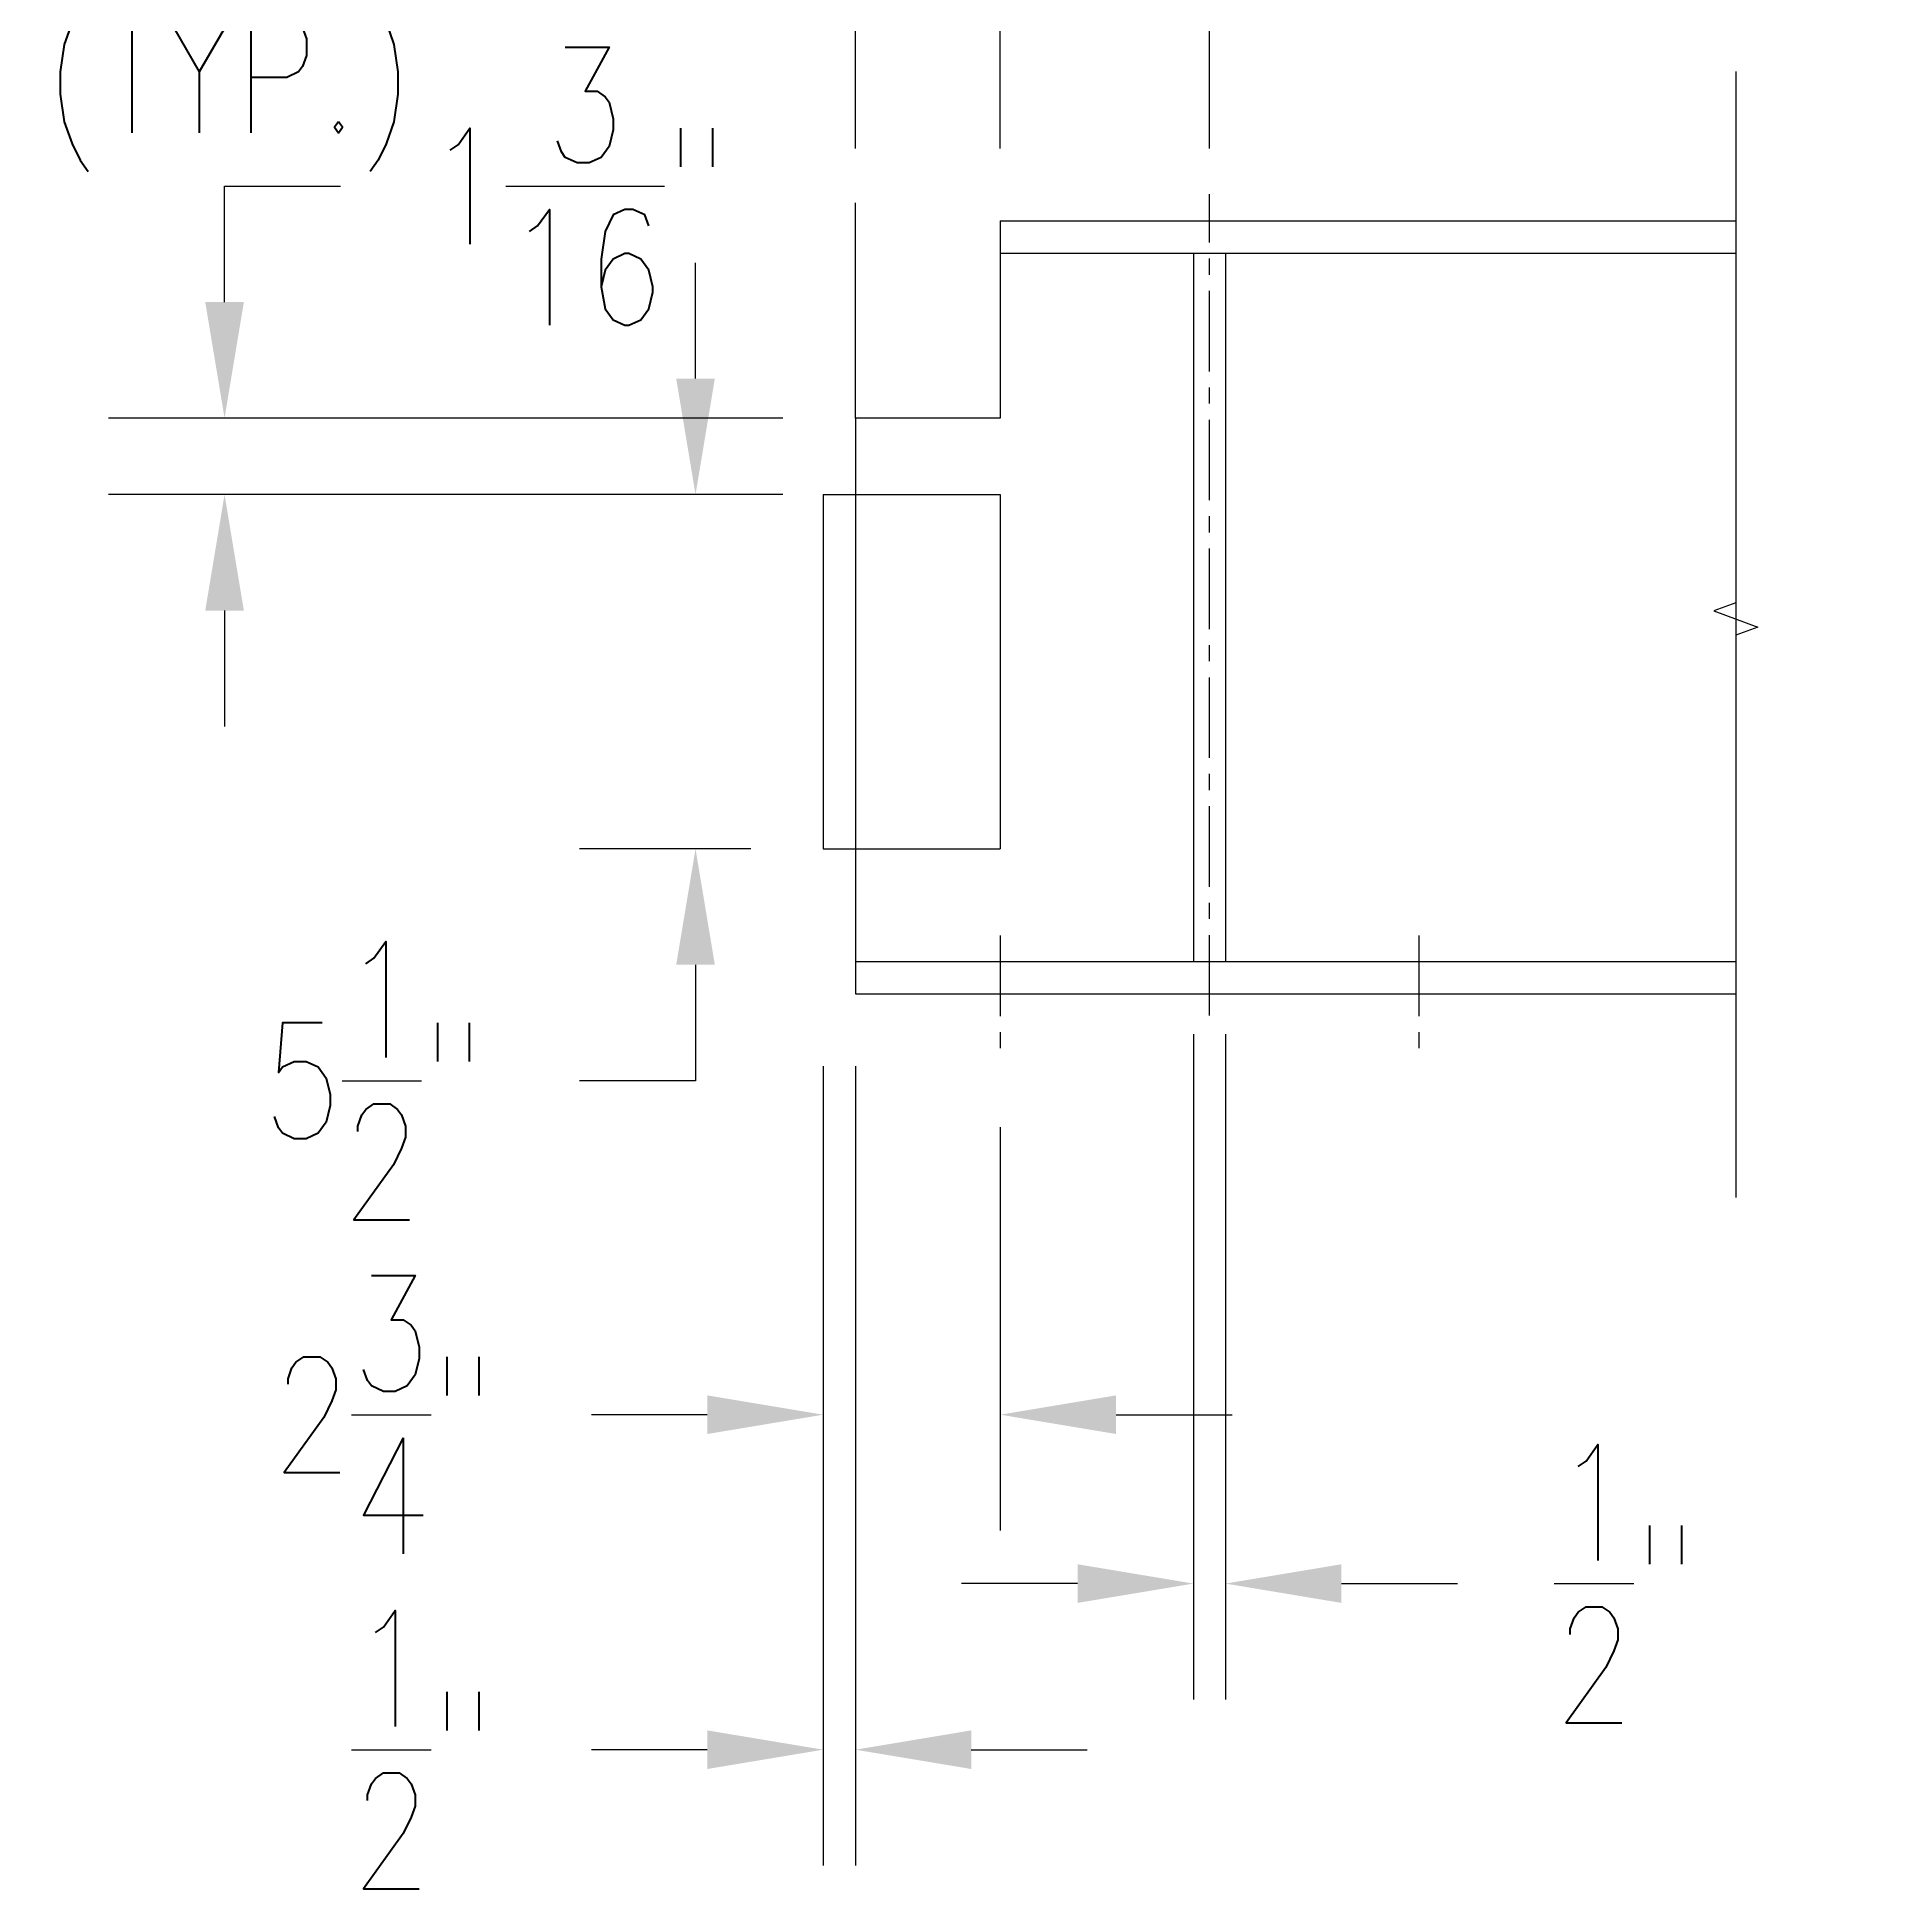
# Model space of a CAD drawing. Header units: inches. Extents: x -32 to 80, y -15 to 33.
# Drawn here: x 19.21 to 48.06, y -10.37 to 18.37 of the extents above; entities that cross this region are included whole.
import ezdxf

# ---------------------------------------------------------------- set-up
doc = ezdxf.new("R2010")
doc.units = ezdxf.units.IN
doc.header["$MEASUREMENT"] = 0
doc.linetypes.add('CENTER', pattern=[2, 1.25, -0.25, 0.25, -0.25])
for name, color, linetype in [('Beam Geo', 2, 'Continuous'), ('cl', 1, 'CENTER'), ('dim', 3, 'Continuous')]:
    doc.layers.add(name, color=color, linetype=linetype)
doc.styles.add('Annotative', font='romans.shx', dxfattribs={"width": 0.8})
doc.dimstyles.new('AEC FT-IN', dxfattribs={"dimscale": 0, "dimtxt": 0.1, "dimasz": 0.1, "dimexe": 0.1, "dimexo": 0.0625, "dimgap": 0.09, "dimtad": 0, "dimtih": 1, "dimtoh": 1, "dimdec": 4, "dimzin": 0, "dimdsep": 46, "dimlunit": 4, "dimtxsty": 'Annotative', "dimcen": 0.1, "dimadec": 0, "dimazin": 0, "dimtfac": 1, "dimtdec": 4, "dimtofl": 0, "dimtmove": 0, "dimatfit": 3, "dimfxl": 1, "dimtolj": 1, "dimtzin": 0, "dimarcsym": 0})

# ---------------------------------------------------------------- blocks, each defined once
blk = doc.blocks.new('*D13')
at = {"layer": 'Defpoints', "color": 0, "transparency": 16777216}
for p in [(8, 11.272), (11.202, 11.272), (7.551, 10.022)]:
    blk.add_point(p, dxfattribs=at)
at = {"layer": 'dim', "color": 0, "lineweight": -2, "transparency": 16777216}
for p, q in [((11.202, 13.072), (11.202, 17.79)), ((11.202, 17.79), (13.002, 17.79)), ((9.125, 11.272), (13.002, 11.272)), ((8.676, 10.022), (13.002, 10.022)), ((11.202, 8.222), (11.202, 6.422))]:
    blk.add_line(p, q, dxfattribs=at)
at = {"layer": 'dim', "color": 0, "transparency": 16777216}
for points in [[(10.902, 13.072), (11.502, 13.072), (11.202, 11.272)], [(10.902, 8.222), (11.502, 8.222), (11.202, 10.022)]]:
    blk.add_solid(points, dxfattribs=at)
at = {"layer": 'dim', "color": 0, "transparency": 16777216, "insert": (19.97, 17.79), "char_height": 1.8, "attachment_point": 5, "style": 'Annotative'}
blk.add_mtext('\\A1;1{\\H1x;\\S1/4;}" (TYP.)', dxfattribs=at)
blk = doc.blocks.new('*D15')
at = {"layer": 'Defpoints', "color": 0, "transparency": 16777216}
for p in [(31.419, 11.272), (29.436, 5.772), (31.419, 5.772)]:
    blk.add_point(p, dxfattribs=at)
at = {"layer": 'dim', "color": 0, "lineweight": -2, "transparency": 16777216}
for p, q in [((29.436, 13.072), (29.436, 14.872)), ((30.294, 11.272), (27.636, 11.272)), ((30.294, 5.772), (27.636, 5.772)), ((29.436, 3.972), (29.436, 2.172)), ((29.436, 2.172), (27.636, 2.172))]:
    blk.add_line(p, q, dxfattribs=at)
at = {"layer": 'dim', "color": 0, "transparency": 16777216}
for points in [[(29.136, 13.072), (29.736, 13.072), (29.436, 11.272)], [(29.136, 3.972), (29.736, 3.972), (29.436, 5.772)]]:
    blk.add_solid(points, dxfattribs=at)
at = {"layer": 'dim', "color": 0, "transparency": 16777216, "insert": (24.439, 2.172), "char_height": 1.8, "attachment_point": 5, "style": 'Annotative'}
blk.add_mtext('\\A1;5{\\H1x;\\S1/2;}"', dxfattribs=at)
blk = doc.blocks.new('*D19')
at = {"layer": 'Defpoints', "color": 0, "transparency": 16777216}
for p in [(22.121, 12.46), (31.919, 12.46), (31.919, 11.272)]:
    blk.add_point(p, dxfattribs=at)
at = {"layer": 'dim', "color": 0, "lineweight": -2, "transparency": 16777216}
for p, q in [((22.121, 14.26), (22.121, 16.06)), ((22.121, 16.06), (23.921, 16.06)), ((30.794, 12.46), (20.321, 12.46)), ((30.794, 11.272), (20.321, 11.272)), ((22.121, 9.472), (22.121, 7.672))]:
    blk.add_line(p, q, dxfattribs=at)
at = {"layer": 'dim', "color": 0, "transparency": 16777216}
for points in [[(21.821, 14.26), (22.421, 14.26), (22.121, 12.46)], [(21.821, 9.472), (22.421, 9.472), (22.121, 11.272)]]:
    blk.add_solid(points, dxfattribs=at)
at = {"layer": 'dim', "color": 0, "transparency": 16777216, "insert": (27.599, 16.06), "char_height": 1.8, "attachment_point": 5, "style": 'Annotative'}
blk.add_mtext('\\A1;1{\\H1x;\\S3/16;}"', dxfattribs=at)
blk = doc.blocks.new('*D20')
at = {"layer": 'Defpoints', "color": 0, "transparency": 16777216}
for p in [(31.919, 22.329), (31.919, 15.522), (34.169, 15.522)]:
    blk.add_point(p, dxfattribs=at)
at = {"layer": 'dim', "color": 0, "lineweight": -2, "transparency": 16777216}
for p, q in [((31.919, 16.647), (31.919, 24.129)), ((34.169, 16.647), (34.169, 24.129)), ((30.119, 22.329), (28.319, 22.329)), ((35.969, 22.329), (37.769, 22.329))]:
    blk.add_line(p, q, dxfattribs=at)
at = {"layer": 'dim', "color": 0, "transparency": 16777216}
for points in [[(30.119, 22.629), (30.119, 22.029), (31.919, 22.329)], [(35.969, 22.629), (35.969, 22.029), (34.169, 22.329)]]:
    blk.add_solid(points, dxfattribs=at)
at = {"layer": 'dim', "color": 0, "transparency": 16777216, "insert": (25.088, 22.329), "char_height": 1.8, "attachment_point": 5, "style": 'Annotative'}
blk.add_mtext('\\A1;2{\\H1x;\\S1/4;}"', dxfattribs=at)
blk = doc.blocks.new('*D21')
at = {"layer": 'Defpoints', "color": 0, "transparency": 16777216}
for p in [(34.169, 26.933), (34.169, 15.522), (37.419, 15.522)]:
    blk.add_point(p, dxfattribs=at)
at = {"layer": 'dim', "color": 0, "lineweight": -2, "transparency": 16777216}
for p, q in [((34.169, 16.647), (34.169, 28.733)), ((37.419, 16.647), (37.419, 28.733)), ((32.369, 26.933), (30.569, 26.933)), ((39.219, 26.933), (41.019, 26.933))]:
    blk.add_line(p, q, dxfattribs=at)
at = {"layer": 'dim', "color": 0, "transparency": 16777216}
for points in [[(32.369, 27.233), (32.369, 26.633), (34.169, 26.933)], [(39.219, 27.233), (39.219, 26.633), (37.419, 26.933)]]:
    blk.add_solid(points, dxfattribs=at)
at = {"layer": 'dim', "color": 0, "transparency": 16777216, "insert": (27.338, 26.933), "char_height": 1.8, "attachment_point": 5, "style": 'Annotative'}
blk.add_mtext('\\A1;3{\\H1x;\\S1/4;}"', dxfattribs=at)
blk = doc.blocks.new('*D25')
at = {"layer": 'Defpoints', "color": 0, "transparency": 16777216}
for p in [(31.419, 2.574), (34.169, 2.574), (31.419, -3.012)]:
    blk.add_point(p, dxfattribs=at)
at = {"layer": 'dim', "color": 0, "lineweight": -2, "transparency": 16777216}
for p, q in [((31.419, 1.449), (31.419, -4.812)), ((34.169, 1.449), (34.169, -4.812)), ((29.619, -3.012), (27.819, -3.012)), ((35.969, -3.012), (37.769, -3.012))]:
    blk.add_line(p, q, dxfattribs=at)
at = {"layer": 'dim', "color": 0, "transparency": 16777216}
for points in [[(29.619, -2.712), (29.619, -3.312), (31.419, -3.012)], [(35.969, -2.712), (35.969, -3.312), (34.169, -3.012)]]:
    blk.add_solid(points, dxfattribs=at)
at = {"layer": 'dim', "color": 0, "transparency": 16777216, "insert": (24.588, -3.012), "char_height": 1.8, "attachment_point": 5, "style": 'Annotative'}
blk.add_mtext('\\A1;2{\\H1x;\\S3/4;}"', dxfattribs=at)
blk = doc.blocks.new('*D26')
at = {"layer": 'Defpoints', "color": 0, "transparency": 16777216}
for p in [(31.419, 3.522), (31.919, 3.522), (31.419, -8.213)]:
    blk.add_point(p, dxfattribs=at)
at = {"layer": 'dim', "color": 0, "lineweight": -2, "transparency": 16777216}
for p, q in [((31.419, 2.397), (31.419, -10.013)), ((31.919, 2.397), (31.919, -10.013)), ((29.619, -8.213), (27.819, -8.213)), ((33.719, -8.213), (35.519, -8.213))]:
    blk.add_line(p, q, dxfattribs=at)
at = {"layer": 'dim', "color": 0, "transparency": 16777216}
for points in [[(29.619, -7.913), (29.619, -8.513), (31.419, -8.213)], [(33.719, -7.913), (33.719, -8.513), (31.919, -8.213)]]:
    blk.add_solid(points, dxfattribs=at)
at = {"layer": 'dim', "color": 0, "transparency": 16777216, "insert": (25.205, -8.213), "char_height": 1.8, "attachment_point": 5, "style": 'Annotative'}
blk.add_mtext('\\A1;{\\H1x;\\S1/2;}"', dxfattribs=at)
blk = doc.blocks.new('*D29')
at = {"layer": 'Defpoints', "color": 0, "transparency": 16777216}
for p in [(37.169, 4.022), (37.669, 4.022), (37.669, -5.634)]:
    blk.add_point(p, dxfattribs=at)
at = {"layer": 'dim', "color": 0, "lineweight": -2, "transparency": 16777216}
for p, q in [((37.169, 2.897), (37.169, -7.434)), ((37.669, 2.897), (37.669, -7.434)), ((35.369, -5.634), (33.569, -5.634)), ((39.469, -5.634), (41.269, -5.634))]:
    blk.add_line(p, q, dxfattribs=at)
at = {"layer": 'dim', "color": 0, "transparency": 16777216}
for points in [[(35.369, -5.334), (35.369, -5.934), (37.169, -5.634)], [(39.469, -5.334), (39.469, -5.934), (37.669, -5.634)]]:
    blk.add_solid(points, dxfattribs=at)
at = {"layer": 'dim', "color": 0, "transparency": 16777216, "insert": (43.884, -5.634), "char_height": 1.8, "attachment_point": 5, "style": 'Annotative'}
blk.add_mtext('\\A1;{\\H1x;\\S1/2;}"', dxfattribs=at)
blk = doc.blocks.new('*D31')
at = {"layer": 'Defpoints', "color": 0, "transparency": 16777216}
for p in [(69.334, 31.177), (31.919, 15.803), (69.334, 15.803)]:
    blk.add_point(p, dxfattribs=at)
at = {"layer": 'dim', "color": 0, "lineweight": -2, "transparency": 16777216}
for p, q in [((31.919, 16.928), (31.919, 32.977)), ((69.334, 16.928), (69.334, 32.977)), ((33.719, 31.177), (44.999, 31.177)), ((67.534, 31.177), (56.255, 31.177))]:
    blk.add_line(p, q, dxfattribs=at)
at = {"layer": 'dim', "color": 0, "transparency": 16777216}
for points in [[(33.719, 31.477), (33.719, 30.877), (31.919, 31.177)], [(67.534, 31.477), (67.534, 30.877), (69.334, 31.177)]]:
    blk.add_solid(points, dxfattribs=at)
at = {"layer": 'dim', "color": 0, "transparency": 16777216, "insert": (50.627, 31.177), "char_height": 1.8, "attachment_point": 5, "style": 'Annotative'}
blk.add_mtext('\\A1;8\'-10{\\H0.7x;\\S7/8;}"', dxfattribs=at)

msp = doc.modelspace()

# ---------------------------------------------------------------- linework, layer by layer
at = {"layer": 'Beam Geo'}
for p, q in [((34.16938, 15.52249), (45.59306, 15.52249)), ((34.16938, 15.52249), (34.16938, 12.45999)), ((34.16938, 15.02249), (45.59306, 15.02249)), ((37.16938, 15.02249), (37.16938, 4.02249)), ((37.66938, 15.02249), (37.66938, 4.02249)), ((34.16938, 12.45999), (31.91938, 12.45999)), ((31.91938, 12.45999), (31.91938, 3.52249)), ((31.41938, 11.27249), (31.41938, 5.77249)), ((31.41938, 11.27249), (34.16938, 11.27249)), ((34.16938, 11.27249), (34.16938, 5.77249)), ((31.41938, 5.77249), (34.16938, 5.77249)), ((31.91938, 4.02249), (45.59306, 4.02249)), ((31.91938, 3.52249), (45.59306, 3.52249))]:
    msp.add_line(p, q, dxfattribs=at)
at = {"layer": 'cl'}
for p, q in [((37.41938, 3.18487), (37.41938, 15.93429)), ((34.16938, 4.426), (34.16938, 2.5742)), ((40.66938, 4.426), (40.66938, 2.5742))]:
    msp.add_line(p, q, dxfattribs=at)
at = {"layer": 'dim'}
for p, q in [((45.59306, 17.73938), (45.59306, 0.46183)), ((31.91938, 12.45999), (31.91938, 15.80298))]:
    msp.add_line(p, q, dxfattribs=at)
at = {"layer": 'dim', "linetype": 'Continuous'}
msp.add_lwpolyline([(45.59306, 17.83938), (45.59306, 9.58996), (45.24962, 9.46496), (45.93649, 9.21496), (45.59306, 9.08996), (45.59306, 0.36183)], dxfattribs=at)

# ---------------------------------------------------------------- dimensions: what is measured, and where the dimension line sits
at = {"layer": 'dim'}
dim = msp.add_linear_dim(base=(69.33411, 31.17678), p1=(31.91938, 15.80298), p2=(69.33411, 15.80298), text='8\'-10{\\H0.7x;\\S7/8;}"', dimstyle='AEC FT-IN', dxfattribs=at)
dim.commit()
dim.dimension.update_dxf_attribs({"geometry": '*D31', "text_midpoint": (50.62675, 31.17678)})
for base, p1, p2, picture, middle in [((34.16938, 26.9327), (37.41938, 15.52249), (34.16938, 15.52249), '*D21', (27.33795, 26.9327)), ((31.91938, 22.32852), (34.16938, 15.52249), (31.91938, 15.52249), '*D20', (25.08795, 22.32852)), ((37.66938, -5.63378), (37.16938, 4.02249), (37.66938, 4.02249), '*D29', (43.88367, -5.63378)), ((31.41938, -8.21301), (31.91938, 3.52249), (31.41938, 3.52249), '*D26', (25.20509, -8.21301)), ((31.41938, -3.01221), (34.16938, 2.5742), (31.41938, 2.5742), '*D25', (24.58795, -3.01221))]:
    dim = msp.add_linear_dim(base=base, p1=p1, p2=p2, dimstyle='AEC FT-IN', dxfattribs=at)
    dim.commit()
    dim.dimension.update_dxf_attribs({"geometry": picture, "text_midpoint": middle})
dim = msp.add_linear_dim(base=(11.20177, 11.27249), p1=(7.55055, 10.02249), p2=(8, 11.27249), angle=90, text='<> (TYP.)', dimstyle='AEC FT-IN', dxfattribs=at)
dim.commit()
dim.dimension.update_dxf_attribs({"geometry": '*D13', "text_midpoint": (19.97034, 17.78979), "dimtype": 160})
for base, p1, p2, picture, middle in [((22.12142, 12.45999), (31.91938, 11.27249), (31.91938, 12.45999), '*D19', (27.59856, 16.05999)), ((29.43647, 5.77249), (31.41938, 11.27249), (31.41938, 5.77249), '*D15', (24.43933, 2.17249))]:
    dim = msp.add_linear_dim(base=base, p1=p1, p2=p2, angle=90, dimstyle='AEC FT-IN', dxfattribs=at)
    dim.commit()
    dim.dimension.update_dxf_attribs({"geometry": picture, "text_midpoint": middle})

doc.saveas('drawing.dxf')
